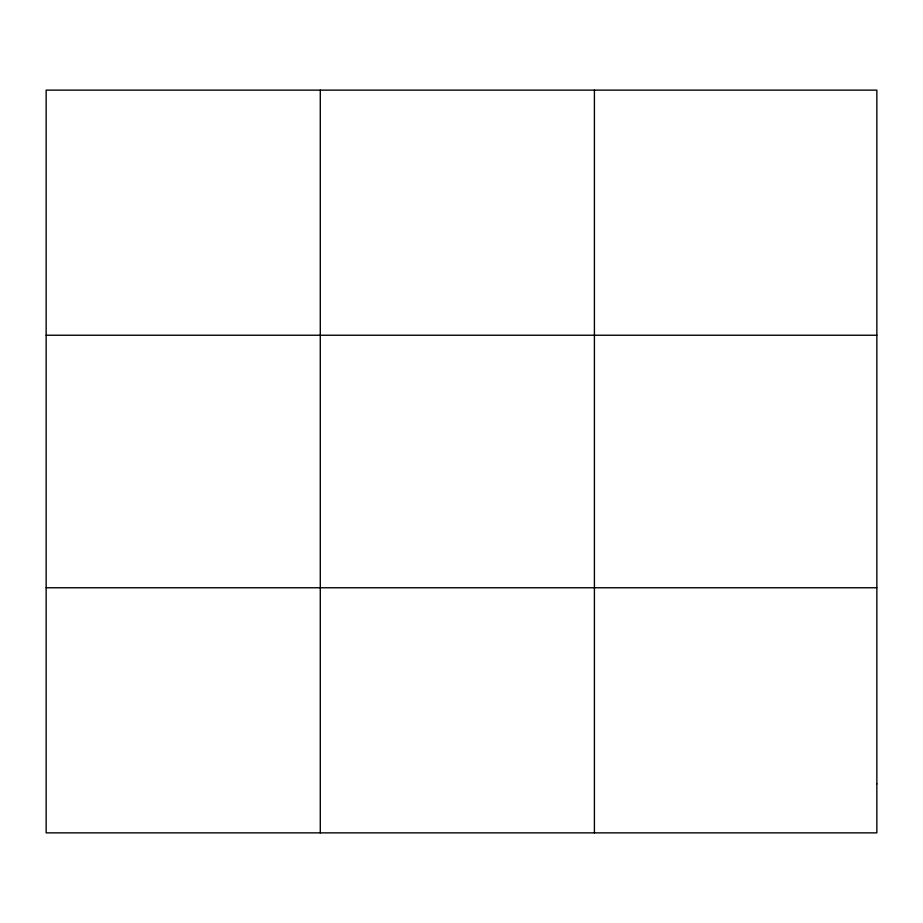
<?xml version="1.0" encoding="UTF-8"?>
<svg xmlns="http://www.w3.org/2000/svg" width="923" height="923" viewBox="0 0 923 923"><rect width="100%" height="100%" fill="white"/><g stroke="black" fill="none" stroke-linecap="round" stroke-linejoin="round"><path stroke-width="1.38" d="M320.281 832.869L320.281 90.131M594.412 832.869L594.412 90.131M46.15 335.234L876.85 335.234M46.15 587.766L876.85 587.766M876.85 783.846L876.85 832.869L46.15 832.869L46.15 90.131L876.85 90.131L876.85 783.846"/></g></svg>
